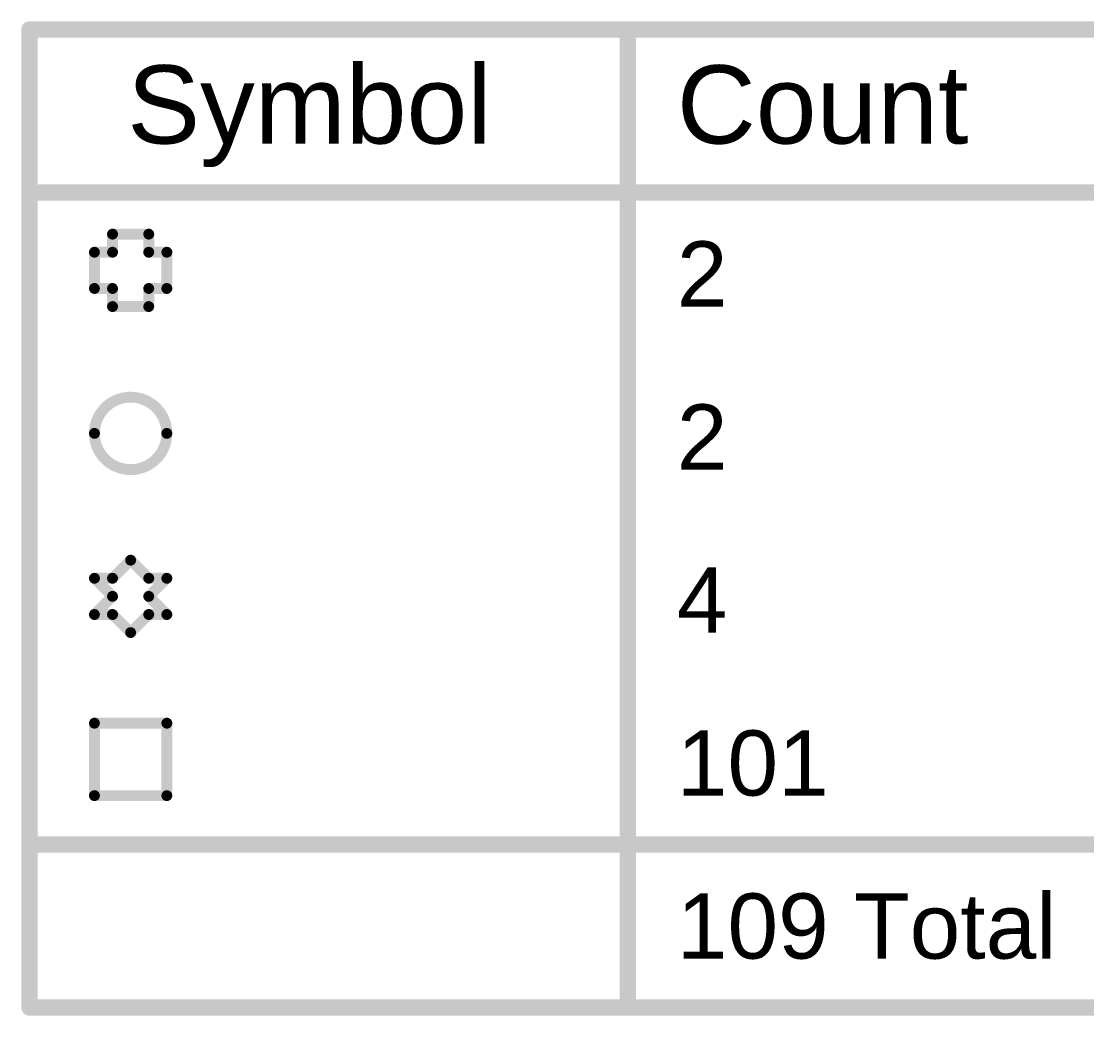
# Model space of a CAD drawing. Header units: inches. Extents: x -9 to 196, y -9 to 68.
# Drawn here: x -3.25 to 21.66, y 44.4 to 67.64 of the extents above; entities that cross this region are included whole.
import ezdxf

# ---------------------------------------------------------------- set-up
doc = ezdxf.new("R2010")
doc.units = ezdxf.units.IN
doc.layers.add('Drill Drawing', color=1, linetype='Continuous')
doc.styles.add('Arial', font='', dxfattribs={"height": 0.2})
doc.styles.get('Arial').set_extended_font_data('Arial')

msp = doc.modelspace()

# ---------------------------------------------------------------- linework, layer by layer
at = {"layer": 'Drill Drawing'}
for points in [[(-3.061, 67.45, 0.381, 0.381, 0), (175.504, 67.45, 0.381, 0.381, 0)], [(-3.061, 44.59, 0.381, 0.381, 0), (-3.061, 67.45, 0.381, 0.381, 0)], [(10.932, 44.59, 0.381, 0.381, 0), (10.932, 67.45, 0.381, 0.381, 0)], [(-3.061, 63.64, 0.381, 0.381, 0), (175.504, 63.64, 0.381, 0.381, 0)], [(-1.119, 62.243, 0.254, 0.254, 0), (-1.119, 62.666, 0.254, 0.254, 0)], [(-1.119, 62.666, 0.254, 0.254, 0), (-0.272, 62.666, 0.254, 0.254, 0)], [(-0.272, 62.243, 0.254, 0.254, 0), (-0.272, 62.666, 0.254, 0.254, 0)], [(-1.542, 61.396, 0.254, 0.254, 0), (-1.542, 62.243, 0.254, 0.254, 0)], [(-1.542, 62.243, 0.254, 0.254, 0), (-1.119, 62.243, 0.254, 0.254, 0)], [(-0.272, 62.243, 0.254, 0.254, 0), (0.151, 62.243, 0.254, 0.254, 0)], [(0.151, 61.396, 0.254, 0.254, 0), (0.151, 62.243, 0.254, 0.254, 0)], [(-1.542, 61.396, 0.254, 0.254, 0), (-1.119, 61.396, 0.254, 0.254, 0)], [(-1.119, 60.973, 0.254, 0.254, 0), (-1.119, 61.396, 0.254, 0.254, 0)], [(-0.272, 61.396, 0.254, 0.254, 0), (0.151, 61.396, 0.254, 0.254, 0)], [(-0.272, 60.973, 0.254, 0.254, 0), (-0.272, 61.396, 0.254, 0.254, 0)], [(-1.119, 60.973, 0.254, 0.254, 0), (-0.272, 60.973, 0.254, 0.254, 0)], [(-1.119, 54.623, 0.254, 0.254, 0), (-0.695, 55.046, 0.254, 0.254, 0)], [(-0.695, 55.046, 0.254, 0.254, 0), (-0.272, 54.623, 0.254, 0.254, 0)], [(-1.542, 54.623, 0.254, 0.254, 0), (-1.119, 54.199, 0.254, 0.254, 0)], [(-1.542, 54.623, 0.254, 0.254, 0), (-1.119, 54.623, 0.254, 0.254, 0)], [(-0.272, 54.623, 0.254, 0.254, 0), (0.151, 54.623, 0.254, 0.254, 0)], [(-0.272, 54.199, 0.254, 0.254, 0), (0.151, 54.623, 0.254, 0.254, 0)], [(-1.542, 53.776, 0.254, 0.254, 0), (-1.119, 54.199, 0.254, 0.254, 0)], [(-0.272, 54.199, 0.254, 0.254, 0), (0.151, 53.776, 0.254, 0.254, 0)], [(-1.542, 53.776, 0.254, 0.254, 0), (-1.119, 53.776, 0.254, 0.254, 0)], [(-1.119, 53.776, 0.254, 0.254, 0), (-0.695, 53.353, 0.254, 0.254, 0)], [(-0.695, 53.353, 0.254, 0.254, 0), (-0.272, 53.776, 0.254, 0.254, 0)], [(-0.272, 53.776, 0.254, 0.254, 0), (0.151, 53.776, 0.254, 0.254, 0)], [(-1.542, 51.236, 0.254, 0.254, 0), (0.151, 51.236, 0.254, 0.254, 0)], [(-1.542, 49.543, 0.254, 0.254, 0), (-1.542, 51.236, 0.254, 0.254, 0)], [(0.151, 49.543, 0.254, 0.254, 0), (0.151, 51.236, 0.254, 0.254, 0)], [(-1.542, 49.543, 0.254, 0.254, 0), (0.151, 49.543, 0.254, 0.254, 0)], [(-3.061, 48.4, 0.381, 0.381, 0), (175.504, 48.4, 0.381, 0.381, 0)], [(-3.061, 44.59, 0.381, 0.381, 0), (175.504, 44.59, 0.381, 0.381, 0)]]:
    msp.add_lwpolyline(points, format="xyseb", dxfattribs=at)
for points in [[(-3.156, 67.45, 0.191, 0.191, 1), (-2.965, 67.45, 0.191, 0.191, 1)], [(-3.156, 67.45, 0.191, 0.191, 1), (-2.965, 67.45, 0.191, 0.191, 1)], [(10.836, 67.45, 0.191, 0.191, 1), (11.027, 67.45, 0.191, 0.191, 1)], [(-3.156, 63.64, 0.191, 0.191, 1), (-2.965, 63.64, 0.191, 0.191, 1)], [(-1.182, 62.666, 0.127, 0.127, 1), (-1.055, 62.666, 0.127, 0.127, 1)], [(-1.182, 62.666, 0.127, 0.127, 1), (-1.055, 62.666, 0.127, 0.127, 1)], [(-0.335, 62.666, 0.127, 0.127, 1), (-0.208, 62.666, 0.127, 0.127, 1)], [(-0.335, 62.666, 0.127, 0.127, 1), (-0.208, 62.666, 0.127, 0.127, 1)], [(-1.605, 62.243, 0.127, 0.127, 1), (-1.478, 62.243, 0.127, 0.127, 1)], [(-1.605, 62.243, 0.127, 0.127, 1), (-1.478, 62.243, 0.127, 0.127, 1)], [(-1.182, 62.243, 0.127, 0.127, 1), (-1.055, 62.243, 0.127, 0.127, 1)], [(-1.182, 62.243, 0.127, 0.127, 1), (-1.055, 62.243, 0.127, 0.127, 1)], [(-0.335, 62.243, 0.127, 0.127, 1), (-0.208, 62.243, 0.127, 0.127, 1)], [(-0.335, 62.243, 0.127, 0.127, 1), (-0.208, 62.243, 0.127, 0.127, 1)], [(0.088, 62.243, 0.127, 0.127, 1), (0.215, 62.243, 0.127, 0.127, 1)], [(0.088, 62.243, 0.127, 0.127, 1), (0.215, 62.243, 0.127, 0.127, 1)], [(-1.605, 61.396, 0.127, 0.127, 1), (-1.478, 61.396, 0.127, 0.127, 1)], [(-1.605, 61.396, 0.127, 0.127, 1), (-1.478, 61.396, 0.127, 0.127, 1)], [(-1.182, 61.396, 0.127, 0.127, 1), (-1.055, 61.396, 0.127, 0.127, 1)], [(-1.182, 61.396, 0.127, 0.127, 1), (-1.055, 61.396, 0.127, 0.127, 1)], [(-0.335, 61.396, 0.127, 0.127, 1), (-0.208, 61.396, 0.127, 0.127, 1)], [(-0.335, 61.396, 0.127, 0.127, 1), (-0.208, 61.396, 0.127, 0.127, 1)], [(0.088, 61.396, 0.127, 0.127, 1), (0.215, 61.396, 0.127, 0.127, 1)], [(0.088, 61.396, 0.127, 0.127, 1), (0.215, 61.396, 0.127, 0.127, 1)], [(-1.182, 60.973, 0.127, 0.127, 1), (-1.055, 60.973, 0.127, 0.127, 1)], [(-1.182, 60.973, 0.127, 0.127, 1), (-1.055, 60.973, 0.127, 0.127, 1)], [(-0.335, 60.973, 0.127, 0.127, 1), (-0.208, 60.973, 0.127, 0.127, 1)], [(-0.335, 60.973, 0.127, 0.127, 1), (-0.208, 60.973, 0.127, 0.127, 1)], [(0.151, 58.009, 0.254, 0.254, 1), (-1.542, 58.009, 0.254, 0.254, 1)], [(-1.605, 58.009, 0.127, 0.127, 1), (-1.478, 58.009, 0.127, 0.127, 1)], [(0.088, 58.009, 0.127, 0.127, 1), (0.215, 58.009, 0.127, 0.127, 1)], [(-0.759, 55.046, 0.127, 0.127, 1), (-0.632, 55.046, 0.127, 0.127, 1)], [(-0.759, 55.046, 0.127, 0.127, 1), (-0.632, 55.046, 0.127, 0.127, 1)], [(-1.605, 54.623, 0.127, 0.127, 1), (-1.478, 54.623, 0.127, 0.127, 1)], [(-1.605, 54.623, 0.127, 0.127, 1), (-1.478, 54.623, 0.127, 0.127, 1)], [(-1.182, 54.623, 0.127, 0.127, 1), (-1.055, 54.623, 0.127, 0.127, 1)], [(-1.182, 54.623, 0.127, 0.127, 1), (-1.055, 54.623, 0.127, 0.127, 1)], [(-0.335, 54.623, 0.127, 0.127, 1), (-0.208, 54.623, 0.127, 0.127, 1)], [(-0.335, 54.623, 0.127, 0.127, 1), (-0.208, 54.623, 0.127, 0.127, 1)], [(0.088, 54.623, 0.127, 0.127, 1), (0.215, 54.623, 0.127, 0.127, 1)], [(0.088, 54.623, 0.127, 0.127, 1), (0.215, 54.623, 0.127, 0.127, 1)], [(-1.182, 54.199, 0.127, 0.127, 1), (-1.055, 54.199, 0.127, 0.127, 1)], [(-1.182, 54.199, 0.127, 0.127, 1), (-1.055, 54.199, 0.127, 0.127, 1)], [(-0.335, 54.199, 0.127, 0.127, 1), (-0.208, 54.199, 0.127, 0.127, 1)], [(-0.335, 54.199, 0.127, 0.127, 1), (-0.208, 54.199, 0.127, 0.127, 1)], [(-1.605, 53.776, 0.127, 0.127, 1), (-1.478, 53.776, 0.127, 0.127, 1)], [(-1.605, 53.776, 0.127, 0.127, 1), (-1.478, 53.776, 0.127, 0.127, 1)], [(-1.182, 53.776, 0.127, 0.127, 1), (-1.055, 53.776, 0.127, 0.127, 1)], [(-1.182, 53.776, 0.127, 0.127, 1), (-1.055, 53.776, 0.127, 0.127, 1)], [(-0.335, 53.776, 0.127, 0.127, 1), (-0.208, 53.776, 0.127, 0.127, 1)], [(-0.335, 53.776, 0.127, 0.127, 1), (-0.208, 53.776, 0.127, 0.127, 1)], [(0.088, 53.776, 0.127, 0.127, 1), (0.215, 53.776, 0.127, 0.127, 1)], [(0.088, 53.776, 0.127, 0.127, 1), (0.215, 53.776, 0.127, 0.127, 1)], [(-0.759, 53.353, 0.127, 0.127, 1), (-0.632, 53.353, 0.127, 0.127, 1)], [(-0.759, 53.353, 0.127, 0.127, 1), (-0.632, 53.353, 0.127, 0.127, 1)], [(-1.605, 51.236, 0.127, 0.127, 1), (-1.478, 51.236, 0.127, 0.127, 1)], [(-1.605, 51.236, 0.127, 0.127, 1), (-1.478, 51.236, 0.127, 0.127, 1)], [(0.088, 51.236, 0.127, 0.127, 1), (0.215, 51.236, 0.127, 0.127, 1)], [(0.088, 51.236, 0.127, 0.127, 1), (0.215, 51.236, 0.127, 0.127, 1)], [(-1.605, 49.543, 0.127, 0.127, 1), (-1.478, 49.543, 0.127, 0.127, 1)], [(-1.605, 49.543, 0.127, 0.127, 1), (-1.478, 49.543, 0.127, 0.127, 1)], [(0.088, 49.543, 0.127, 0.127, 1), (0.215, 49.543, 0.127, 0.127, 1)], [(0.088, 49.543, 0.127, 0.127, 1), (0.215, 49.543, 0.127, 0.127, 1)], [(-3.156, 48.4, 0.191, 0.191, 1), (-2.965, 48.4, 0.191, 0.191, 1)], [(-3.156, 44.59, 0.191, 0.191, 1), (-2.965, 44.59, 0.191, 0.191, 1)], [(-3.156, 44.59, 0.191, 0.191, 1), (-2.965, 44.59, 0.191, 0.191, 1)], [(10.836, 44.59, 0.191, 0.191, 1), (11.027, 44.59, 0.191, 0.191, 1)]]:
    msp.add_lwpolyline(points, format="xyseb", close=True, dxfattribs=at)

# ---------------------------------------------------------------- texts
at = {"layer": 'Drill Drawing', "style": 'Arial'}
for s, height, p in [('Symbol', 1.8288, (-0.775, 64.783)), ('Count', 1.8288, (12.075, 64.783)), ('2', 1.524, (12.075, 60.973)), ('2', 1.524, (12.075, 57.163)), ('4', 1.524, (12.075, 53.353)), ('101', 1.524, (12.075, 49.543)), ('109 Total', 1.524, (12.075, 45.733))]:
    msp.add_text(s, height=height, dxfattribs=at).set_placement(p)

doc.saveas('drawing.dxf')
